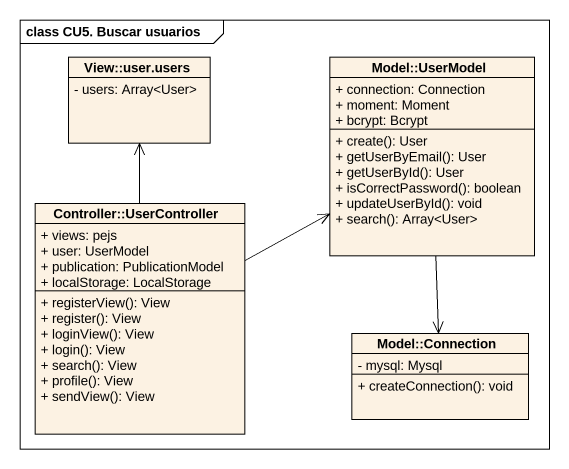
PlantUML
@startuml
mainframe class CU5. Buscar usuarios
hide circle
hide empty members
skinparam classAttributeIconSize 0
class "View::user.users" as View_user_users {
  - users: Array<User>
}
class "Model::UserModel" as Model_UserModel {
  + connection: Connection
  + moment: Moment
  + bcrypt: Bcrypt
  + create(): User
  + getUserByEmail(): User
  + getUserById(): User
  + isCorrectPassword(): boolean
  + updateUserById(): void
  + search(): Array<User>
}
class "Controller::UserController" as Controller_UserController {
  + views: pejs
  + user: UserModel
  + publication: PublicationModel
  + localStorage: LocalStorage
  + registerView(): View
  + register(): View
  + loginView(): View
  + login(): View
  + search(): View
  + profile(): View
  + sendView(): View
}
class "Model::Connection" as Model_Connection {
  - mysql: Mysql
  + createConnection(): void
}
Model_UserModel --> Model_Connection
Controller_UserController -up-> View_user_users
Controller_UserController -right-> Model_UserModel
@enduml
